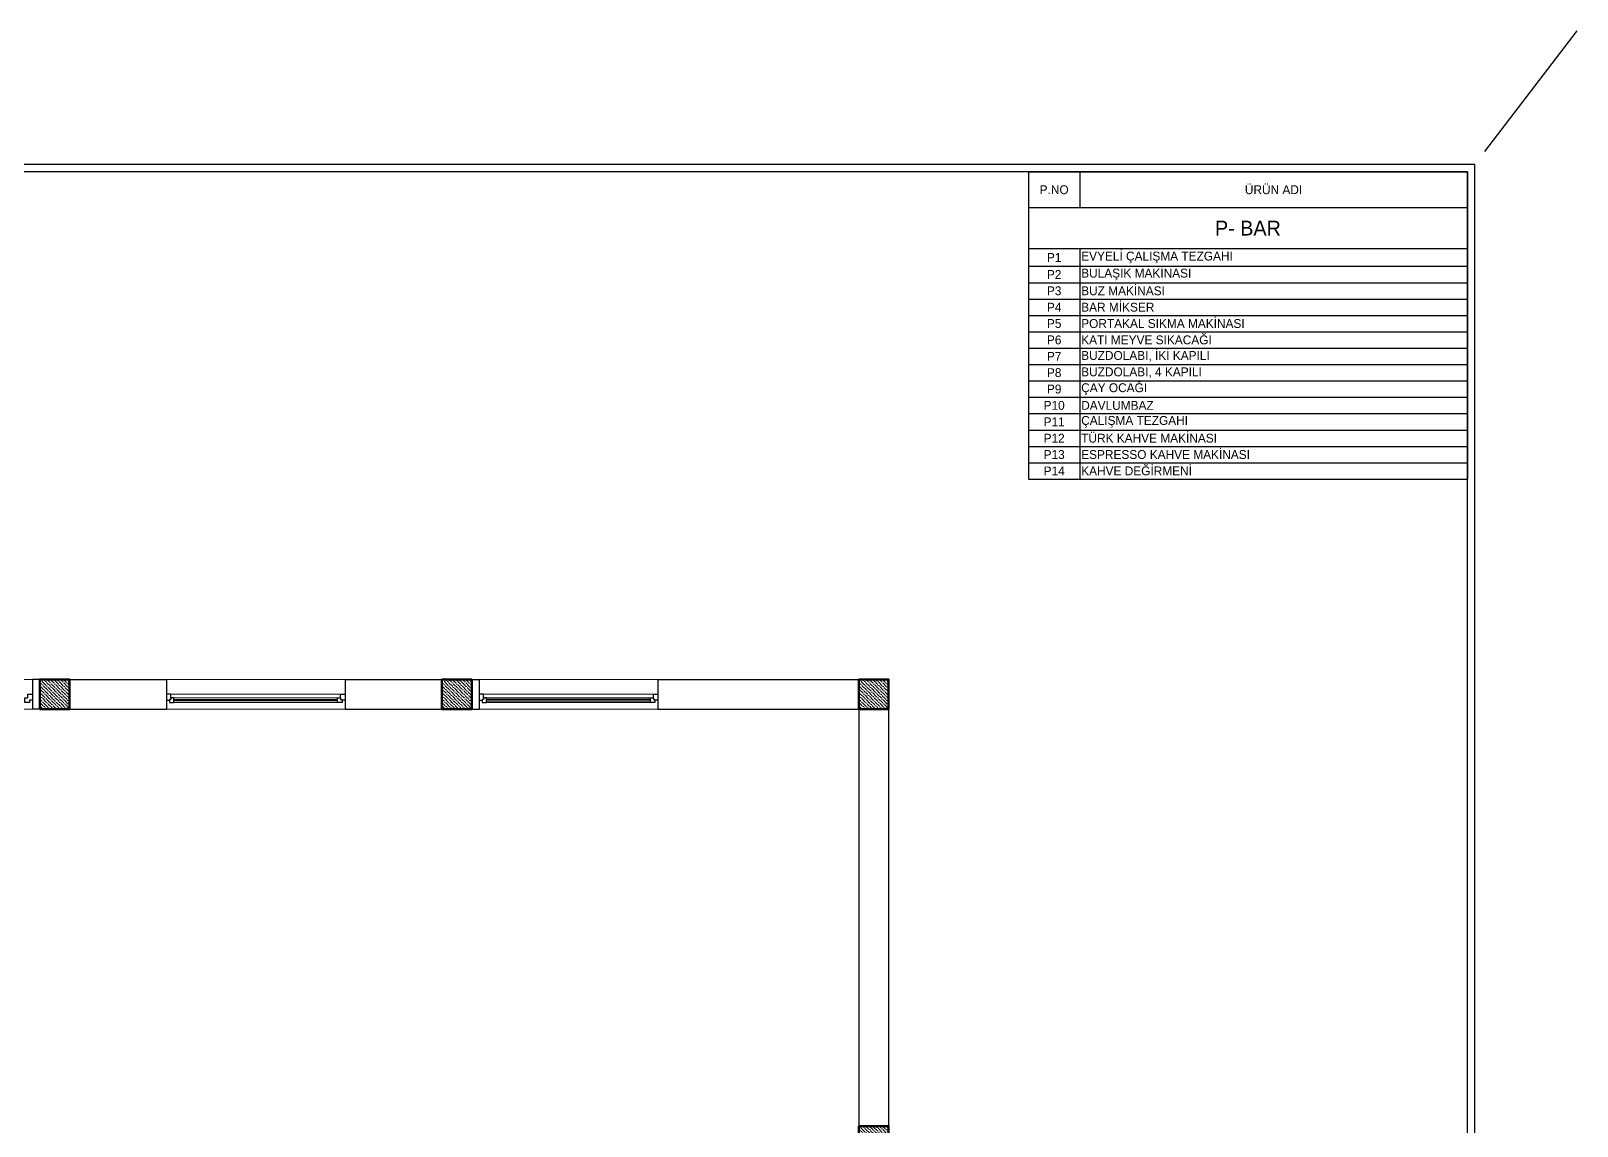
# Model space of a CAD drawing. Header units: millimetres. Extents: x -205382 to -191935, y -245869 to -242620.
# Drawn here: x -194012 to -191935, y -244091 to -242620 of the extents above; entities that cross this region are included whole.
import ezdxf

# ---------------------------------------------------------------- set-up
doc = ezdxf.new("R2010")
doc.units = ezdxf.units.MM
doc.header["$LTSCALE"] = 40
for name, color, linetype, lineweight in [('DIVAR 09', 7, 'Continuous', 9), ('DIVAR 30', 7, 'Continuous', 30), ('KALONA', 7, 'Continuous', 50), ('OKNA', 5, 'Continuous', 30)]:
    doc.layers.add(name, color=color, linetype=linetype, lineweight=lineweight)
doc.styles.add('SKTÜRK', font='GOTHIC.TTF', dxfattribs={"height": 11})

# ---------------------------------------------------------------- blocks, each defined once
blk = doc.blocks.new('*T70')
at = {"color": 0, "linetype": 'ByBlock', "lineweight": -2, "transparency": 16777216}
for p, q in [((0, 0), (589.3, 0)), ((0, 0), (0, -412.8)), ((68.8, 0), (68.8, -48.1)), ((589.3, 0), (589.3, -412.8)), ((0, -48.1), (589.3, -48.1)), ((0, -103.1), (589.3, -103.1)), ((68.8, -103.1), (68.8, -412.8)), ((0, -126.9), (589.3, -126.9)), ((0, -148.9), (589.3, -148.9)), ((0, -170.9), (589.3, -170.9)), ((0, -192.8), (589.3, -192.8)), ((0, -214.8), (589.3, -214.8)), ((0, -236.8), (589.3, -236.8)), ((0, -258.8), (589.3, -258.8)), ((0, -280.8), (589.3, -280.8)), ((0, -302.8), (589.3, -302.8)), ((0, -324.8), (589.3, -324.8)), ((0, -346.8), (589.3, -346.8)), ((0, -368.8), (589.3, -368.8)), ((0, -390.8), (589.3, -390.8)), ((0, -412.8), (589.3, -412.8))]:
    blk.add_line(p, q, dxfattribs=at)
at = {"color": 0, "transparency": 16777216, "style": 'SKTÜRK'}
for s, insert, char_height, width, attachment_point in [('P.NO', (34.4, -24.1), 11.91, 38.977, 5), ('ÜRÜN ADI', (329, -24.1), 11.91, 490.739, 5), ('P- BAR', (294.6, -75.6), 19.86, 585.317, 5), ('P1', (34.4, -115), 11.91, 64.792, 5), ('EVYELİ ÇALIŞMA TEZGAHI', (70.7, -115), 11.914, 516.554, 4), ('P2', (34.4, -137.9), 11.91, 64.792, 5), ('BULAŞIK MAKİNASI', (70.7, -137.9), 11.914, 516.554, 4), ('P3', (34.4, -159.9), 11.91, 64.792, 5), ('BUZ MAKİNASI', (70.7, -159.9), 11.914, 516.554, 4), ('P4', (34.4, -181.9), 11.91, 64.792, 5), ('BAR MİKSER', (70.7, -181.9), 11.91, 516.554, 4), ('P5', (34.4, -203.8), 11.91, 64.792, 5), ('PORTAKAL SIKMA MAKİNASI', (70.7, -203.8), 11.914, 516.554, 4), ('P6', (34.4, -225.8), 11.91, 64.792, 5), ('KATI MEYVE SIKACAĞI', (70.7, -225.8), 11.914, 516.554, 4), ('P7', (34.4, -247.8), 11.91, 64.792, 5), ('BUZDOLABI, İKİ KAPILI', (70.7, -247.8), 11.914, 516.554, 4), ('P8', (34.4, -269.8), 11.91, 64.792, 5), ('BUZDOLABI, 4 KAPILI', (70.7, -269.8), 11.914, 516.554, 4), ('P9', (34.4, -291.8), 11.91, 64.792, 5), ('ÇAY OCAĞI', (70.7, -291.8), 11.91, 516.554, 4), ('P10', (34.4, -313.8), 11.91, 64.792, 5), ('DAVLUMBAZ', (70.7, -313.8), 11.91, 516.554, 4), ('P11', (34.4, -335.8), 11.91, 64.792, 5), ('ÇALIŞMA TEZGAHI', (70.7, -335.8), 11.914, 516.554, 4), ('P12', (34.4, -357.8), 11.91, 64.792, 5), ('TÜRK KAHVE MAKİNASI', (70.7, -357.8), 11.914, 516.554, 4), ('P13', (34.4, -379.8), 11.91, 64.792, 5), ('ESPRESSO KAHVE MAKİNASI', (70.7, -379.8), 11.914, 516.554, 4), ('KAHVE DEĞİRMENİ', (70.7, -401.8), 11.914, 516.554, 4), ('P14', (34.4, -401.8), 11.91, 64.792, 5)]:
    blk.add_mtext(s, dxfattribs=dict(at, insert=insert, char_height=char_height, width=width, attachment_point=attachment_point))

msp = doc.modelspace()

# ---------------------------------------------------------------- hatches: boundary and pattern name
at = {"layer": 'KALONA', "lineweight": 5, "ltscale": 100}
h = msp.add_hatch(dxfattribs=at)
h.set_pattern_fill('ANSI36', color=129, angle=90, style=0)
h.set_pattern_definition([(135, (-193999.5513, -243531.0427), (-6.17393, 1.6838), [7.9375, -1.5875, 0, -1.5875])])
h.paths.add_polyline_path([(-193999.6, -243531), (-193999.6, -243491), (-193959.6, -243491), (-193959.6, -243531)])
h = msp.add_hatch(dxfattribs=at)
h.set_pattern_fill('ANSI36', color=129, angle=90, style=0)
h.set_pattern_definition([(135, (-193459.5513, -243531.0427), (-6.17393, 1.6838), [7.9375, -1.5875, 0, -1.5875])])
h.paths.add_polyline_path([(-193459.6, -243531), (-193459.6, -243491), (-193419.6, -243491), (-193419.6, -243531)])
h = msp.add_hatch(dxfattribs=at)
h.set_pattern_fill('ANSI36', color=129, angle=90, style=0)
h.set_pattern_definition([(135, (-192899.5513, -243531.0427), (-6.17393, 1.6838), [7.9375, -1.5875, 0, -1.5875])])
h.paths.add_polyline_path([(-192899.6, -243531), (-192899.6, -243491), (-192859.6, -243491), (-192859.6, -243531)])
h = msp.add_hatch(dxfattribs=at)
h.set_pattern_fill('ANSI36', color=129, angle=90, style=0)
h.set_pattern_definition([(135, (-192899.5513, -244131.0427), (-6.17393, 1.6838), [7.9375, -1.5875, 0, -1.5875])])
h.paths.add_polyline_path([(-192899.6, -244131), (-192899.6, -244091), (-192859.6, -244091), (-192859.6, -244131)])

# ---------------------------------------------------------------- linework, layer by layer
msp.add_line((-192059, -242782.2), (-191935, -242620))
for points in [[(-196187.4, -245739.3), (-192072.4, -245739.3), (-192072.4, -242799.3), (-196187.4, -242799.3)], [(-196177.4, -245729.3), (-192082.4, -245729.3), (-192082.4, -242809.3), (-196177.4, -242809.3)]]:
    msp.add_lwpolyline(points, close=True)
at = {"layer": 'DIVAR 09', "ltscale": 5}
for p, q in [((-194249.6, -243491), (-194009.6, -243491)), ((-193829.6, -243491), (-193589.6, -243491)), ((-193409.6, -243491), (-193169.6, -243491)), ((-194009.6, -243531), (-194249.6, -243531)), ((-193589.6, -243531), (-193829.6, -243531)), ((-193169.6, -243531), (-193409.6, -243531))]:
    msp.add_line(p, q, dxfattribs=at)
at = {"layer": 'DIVAR 30', "ltscale": 5}
for p, q in [((-194009.6, -243491), (-194009.6, -243531)), ((-193999.6, -243491), (-194009.6, -243491)), ((-193959.6, -243491), (-193829.6, -243491)), ((-193829.6, -243491), (-193829.6, -243531)), ((-193589.6, -243491), (-193459.6, -243491)), ((-193589.6, -243491), (-193589.6, -243531)), ((-193419.6, -243491), (-193409.6, -243491)), ((-193409.6, -243491), (-193409.6, -243531)), ((-193169.6, -243491), (-192899.6, -243491)), ((-193169.6, -243491), (-193169.6, -243531)), ((-193999.6, -243531), (-194009.6, -243531)), ((-193959.6, -243531), (-193829.6, -243531)), ((-193589.6, -243531), (-193459.6, -243531)), ((-193419.6, -243531), (-193409.6, -243531)), ((-193169.6, -243531), (-192899.6, -243531)), ((-192899.6, -243531), (-192899.6, -244091)), ((-192859.6, -243531), (-192859.6, -244091)), ((-192899.6, -244091), (-192859.6, -244091))]:
    msp.add_line(p, q, dxfattribs=at)
at = {"layer": 'KALONA', "ltscale": 5}
for points in [[(-193999.6, -243531), (-193999.6, -243491), (-193959.6, -243491), (-193959.6, -243531)], [(-193459.6, -243531), (-193459.6, -243491), (-193419.6, -243491), (-193419.6, -243531)], [(-192899.6, -243531), (-192899.6, -243491), (-192859.6, -243491), (-192859.6, -243531)], [(-192899.6, -244131), (-192899.6, -244091), (-192859.6, -244091), (-192859.6, -244131)]]:
    msp.add_lwpolyline(points, close=True, dxfattribs=at)
at = {"layer": 'OKNA', "lineweight": 9}
for p, q in [((-193595.6, -243511), (-193823.6, -243511)), ((-193403.6, -243511), (-193175.6, -243511)), ((-193819.6, -243516), (-193599.6, -243516)), ((-193599.6, -243522), (-193819.6, -243522)), ((-193179.6, -243516), (-193399.6, -243516)), ((-193399.6, -243522), (-193179.6, -243522))]:
    msp.add_line(p, q, dxfattribs=at)
at = {"layer": 'OKNA'}
for p, q in [((-193819.6, -243518), (-193599.6, -243518)), ((-193599.6, -243520), (-193819.6, -243520)), ((-193179.6, -243518), (-193399.6, -243518)), ((-193399.6, -243520), (-193179.6, -243520))]:
    msp.add_line(p, q, dxfattribs=at)
for points in [[(-194013.6, -243519), (-194013.6, -243522), (-194019.6, -243522), (-194019.6, -243516), (-194015.6, -243516), (-194015.6, -243511), (-194009.6, -243511), (-194009.6, -243519), (-194013.6, -243519)], [(-193825.6, -243519), (-193825.6, -243522), (-193819.6, -243522), (-193819.6, -243516), (-193823.6, -243516), (-193823.6, -243511), (-193829.6, -243511), (-193829.6, -243519), (-193825.6, -243519)], [(-193593.6, -243519), (-193593.6, -243522), (-193599.6, -243522), (-193599.6, -243516), (-193595.6, -243516), (-193595.6, -243511), (-193589.6, -243511), (-193589.6, -243519), (-193593.6, -243519)], [(-193405.6, -243519), (-193405.6, -243522), (-193399.6, -243522), (-193399.6, -243516), (-193403.6, -243516), (-193403.6, -243511), (-193409.6, -243511), (-193409.6, -243519), (-193405.6, -243519)], [(-193173.6, -243519), (-193173.6, -243522), (-193179.6, -243522), (-193179.6, -243516), (-193175.6, -243516), (-193175.6, -243511), (-193169.6, -243511), (-193169.6, -243519), (-193173.6, -243519)], [(-193823.6, -243516), (-193823.6, -243518), (-193825.6, -243518), (-193825.6, -243519)], [(-193595.6, -243516), (-193595.6, -243518), (-193593.6, -243518), (-193593.6, -243519)], [(-193403.6, -243516), (-193403.6, -243518), (-193405.6, -243518), (-193405.6, -243519)], [(-193175.6, -243516), (-193175.6, -243518), (-193173.6, -243518), (-193173.6, -243519)]]:
    msp.add_lwpolyline(points, dxfattribs=at)

# ---------------------------------------------------------------- block references
msp.add_blockref('*T70', (-192671.7, -242809.3))

doc.saveas('drawing.dxf')
